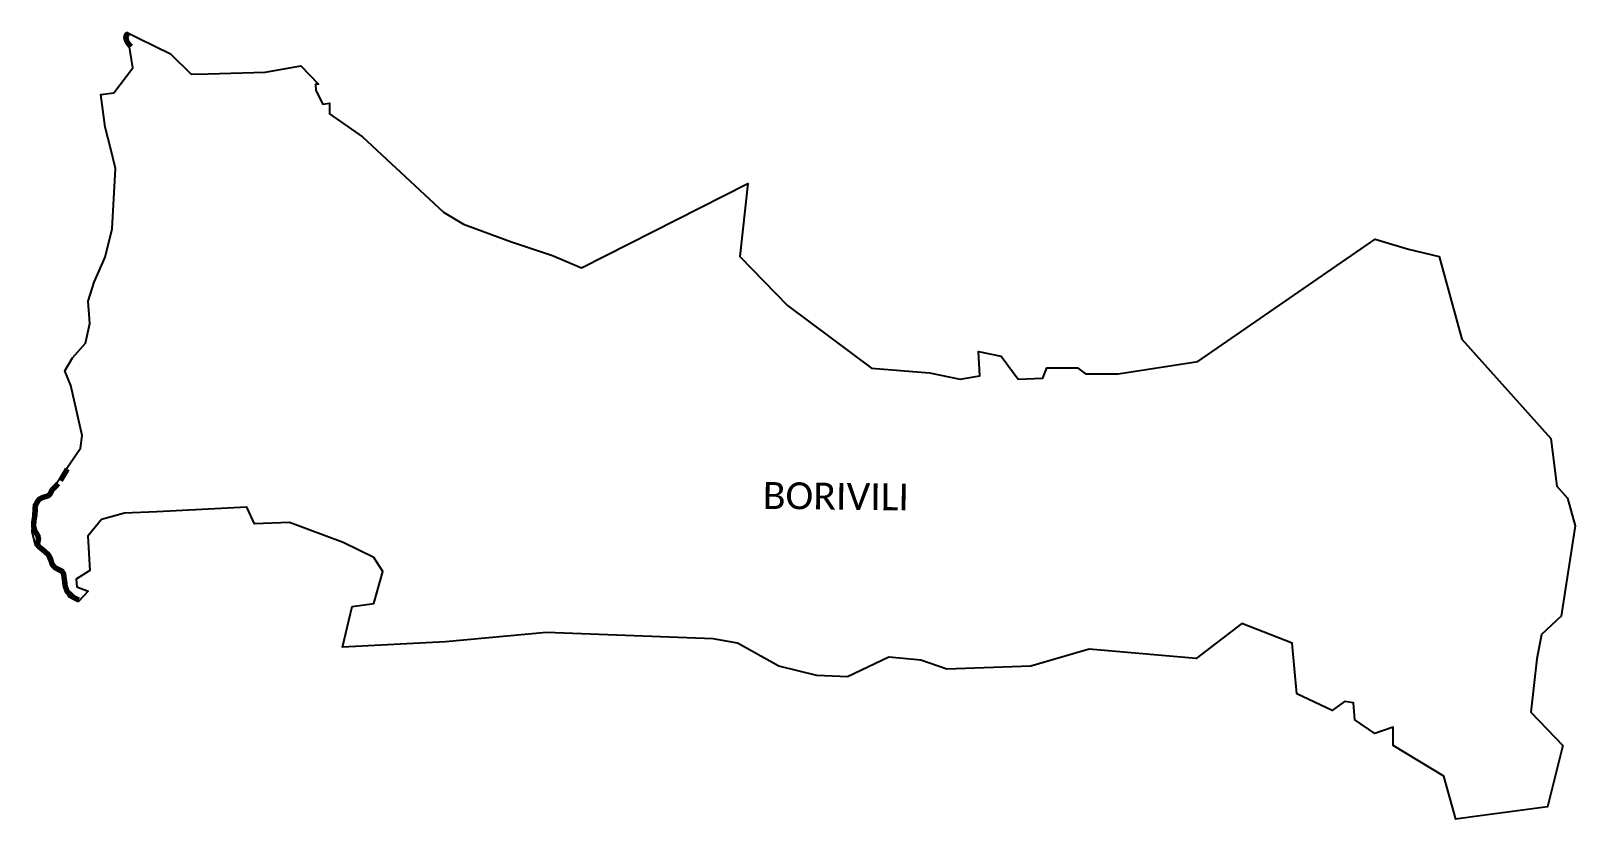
# Model space of a CAD drawing. Header units: metres. Extents: x 266195 to 280437, y 2124392 to 2131658.
import ezdxf

# ---------------------------------------------------------------- set-up
doc = ezdxf.new("R2010")
doc.units = ezdxf.units.M
doc.header["$MEASUREMENT"] = 0
for name, color, linetype in [('UNPROTECTED', 130, 'Continuous'), ('village', 3, 'Continuous'), ('VILLAGE NAME', 250, 'Continuous')]:
    doc.layers.add(name, color=color, linetype=linetype)
doc.styles.get("Standard").update_dxf_attribs({"font": 'arial.ttf'})

msp = doc.modelspace()

# ---------------------------------------------------------------- linework, layer by layer
at = {"layer": 'UNPROTECTED', "const_width": 50, "flags": 128}
for points in [[(267118, 2131512), (267090, 2131546), (267075, 2131576), (267071, 2131595), (267073, 2131612), (267078, 2131622), (267096, 2131633)], [(266530, 2127620), (266518, 2127595), (266468, 2127513)], [(266447, 2127485), (266414, 2127448), (266392, 2127428), (266385, 2127414), (266373, 2127390), (266364, 2127379), (266349, 2127370), (266305, 2127357), (266274, 2127342), (266259, 2127324), (266242, 2127292), (266234, 2127263), (266236, 2127237), (266232, 2127189), (266223, 2127138), (266221, 2127090), (266233, 2127046), (266260, 2127005), (266266, 2126974), (266257, 2126929), (266267, 2126906), (266319, 2126863), (266357, 2126829), (266376, 2126795), (266390, 2126744), (266419, 2126709), (266452, 2126692), (266482, 2126677), (266497, 2126653), (266504, 2126603), (266513, 2126535), (266530, 2126491), (266587, 2126436), (266638, 2126411)]]:
    msp.add_lwpolyline(points, dxfattribs=at)
at = {"layer": 'village'}
for points in [[(268823, 2131110), (268889, 2130983), (268950, 2130992), (268948, 2130893), (269255, 2130680), (270002, 2129987), (270184, 2129875), (270619, 2129718), (271007, 2129586), (271273, 2129475), (272807, 2130252), (272807, 2130252), (272807, 2130252), (272807, 2130252), (272735, 2129577), (273172, 2129126), (273947, 2128548), (274483, 2128505), (274765, 2128449), (274948, 2128477), (274934, 2128703), (275145, 2128660), (275300, 2128449), (275528, 2128458), (275566, 2128552), (275848, 2128552), (275923, 2128496), (276224, 2128496), (276957, 2128609), (278592, 2129737), (278901, 2129647), (279183, 2129577), (279394, 2128816), (280212, 2127899), (280268, 2127462), (280367, 2127349), (280437, 2127096), (280310, 2126264), (280127, 2126095), (280085, 2125869), (280028, 2125379), (280324, 2125069), (280184, 2124505), (279491, 2124412), (279338, 2124392), (279225, 2124787), (278760, 2125069), (278760, 2125238), (278591, 2125181), (278407, 2125308), (278393, 2125463), (278309, 2125477), (278196, 2125393), (277872, 2125548), (277829, 2126013), (277364, 2126196), (276941, 2125872), (275955, 2125957), (275419, 2125802), (274644, 2125773), (274404, 2125858), (274108, 2125886), (273727, 2125703), (273445, 2125717), (273093, 2125802), (272712, 2126013), (272487, 2126055), (270950, 2126112), (270020, 2126027), (269069, 2125976), (269160, 2126351), (269357, 2126380), (269442, 2126676), (269357, 2126803), (269075, 2126943), (268582, 2127127), (268258, 2127113), (268187, 2127268), (267356, 2127225), (267059, 2127211), (266848, 2127155), (266721, 2127000), (266739, 2126684), (266612, 2126605), (266620, 2126534), (266723, 2126494), (266636, 2126399), (266549, 2126439), (266501, 2126534), (266477, 2126692), (266390, 2126716), (266335, 2126843), (266239, 2126914), (266208, 2127041), (266224, 2127295), (266350, 2127366), (266652, 2127810), (266668, 2127929), (266565, 2128389), (266509, 2128524), (266580, 2128643), (266699, 2128778), (266739, 2128962), (266723, 2129168), (266779, 2129342), (266882, 2129572), (266945, 2129834), (266977, 2130389), (266937, 2130556), (266882, 2130770), (266842, 2131071), (266961, 2131087), (267135, 2131317), (267084, 2131642), (267188, 2131591), (267482, 2131447), (267673, 2131260), (267830, 2131261), (268357, 2131277), (268684, 2131336), (268848, 2131166), (268821, 2131166)], [(268821, 2131166), (268823, 2131110)]]:
    msp.add_lwpolyline(points, dxfattribs=at)

# ---------------------------------------------------------------- texts
at = {"layer": 'VILLAGE NAME', "insert": (272947, 2127500), "char_height": 247.63, "attachment_point": 1, "rotation": 359.3415}
msp.add_mtext_dynamic_manual_height_columns('{\\fCalibri|b0|i0|c0|p34;BORIVILI}', width=3307.61, gutter_width=1238, heights=[554], dxfattribs=at)

doc.saveas('drawing.dxf')
